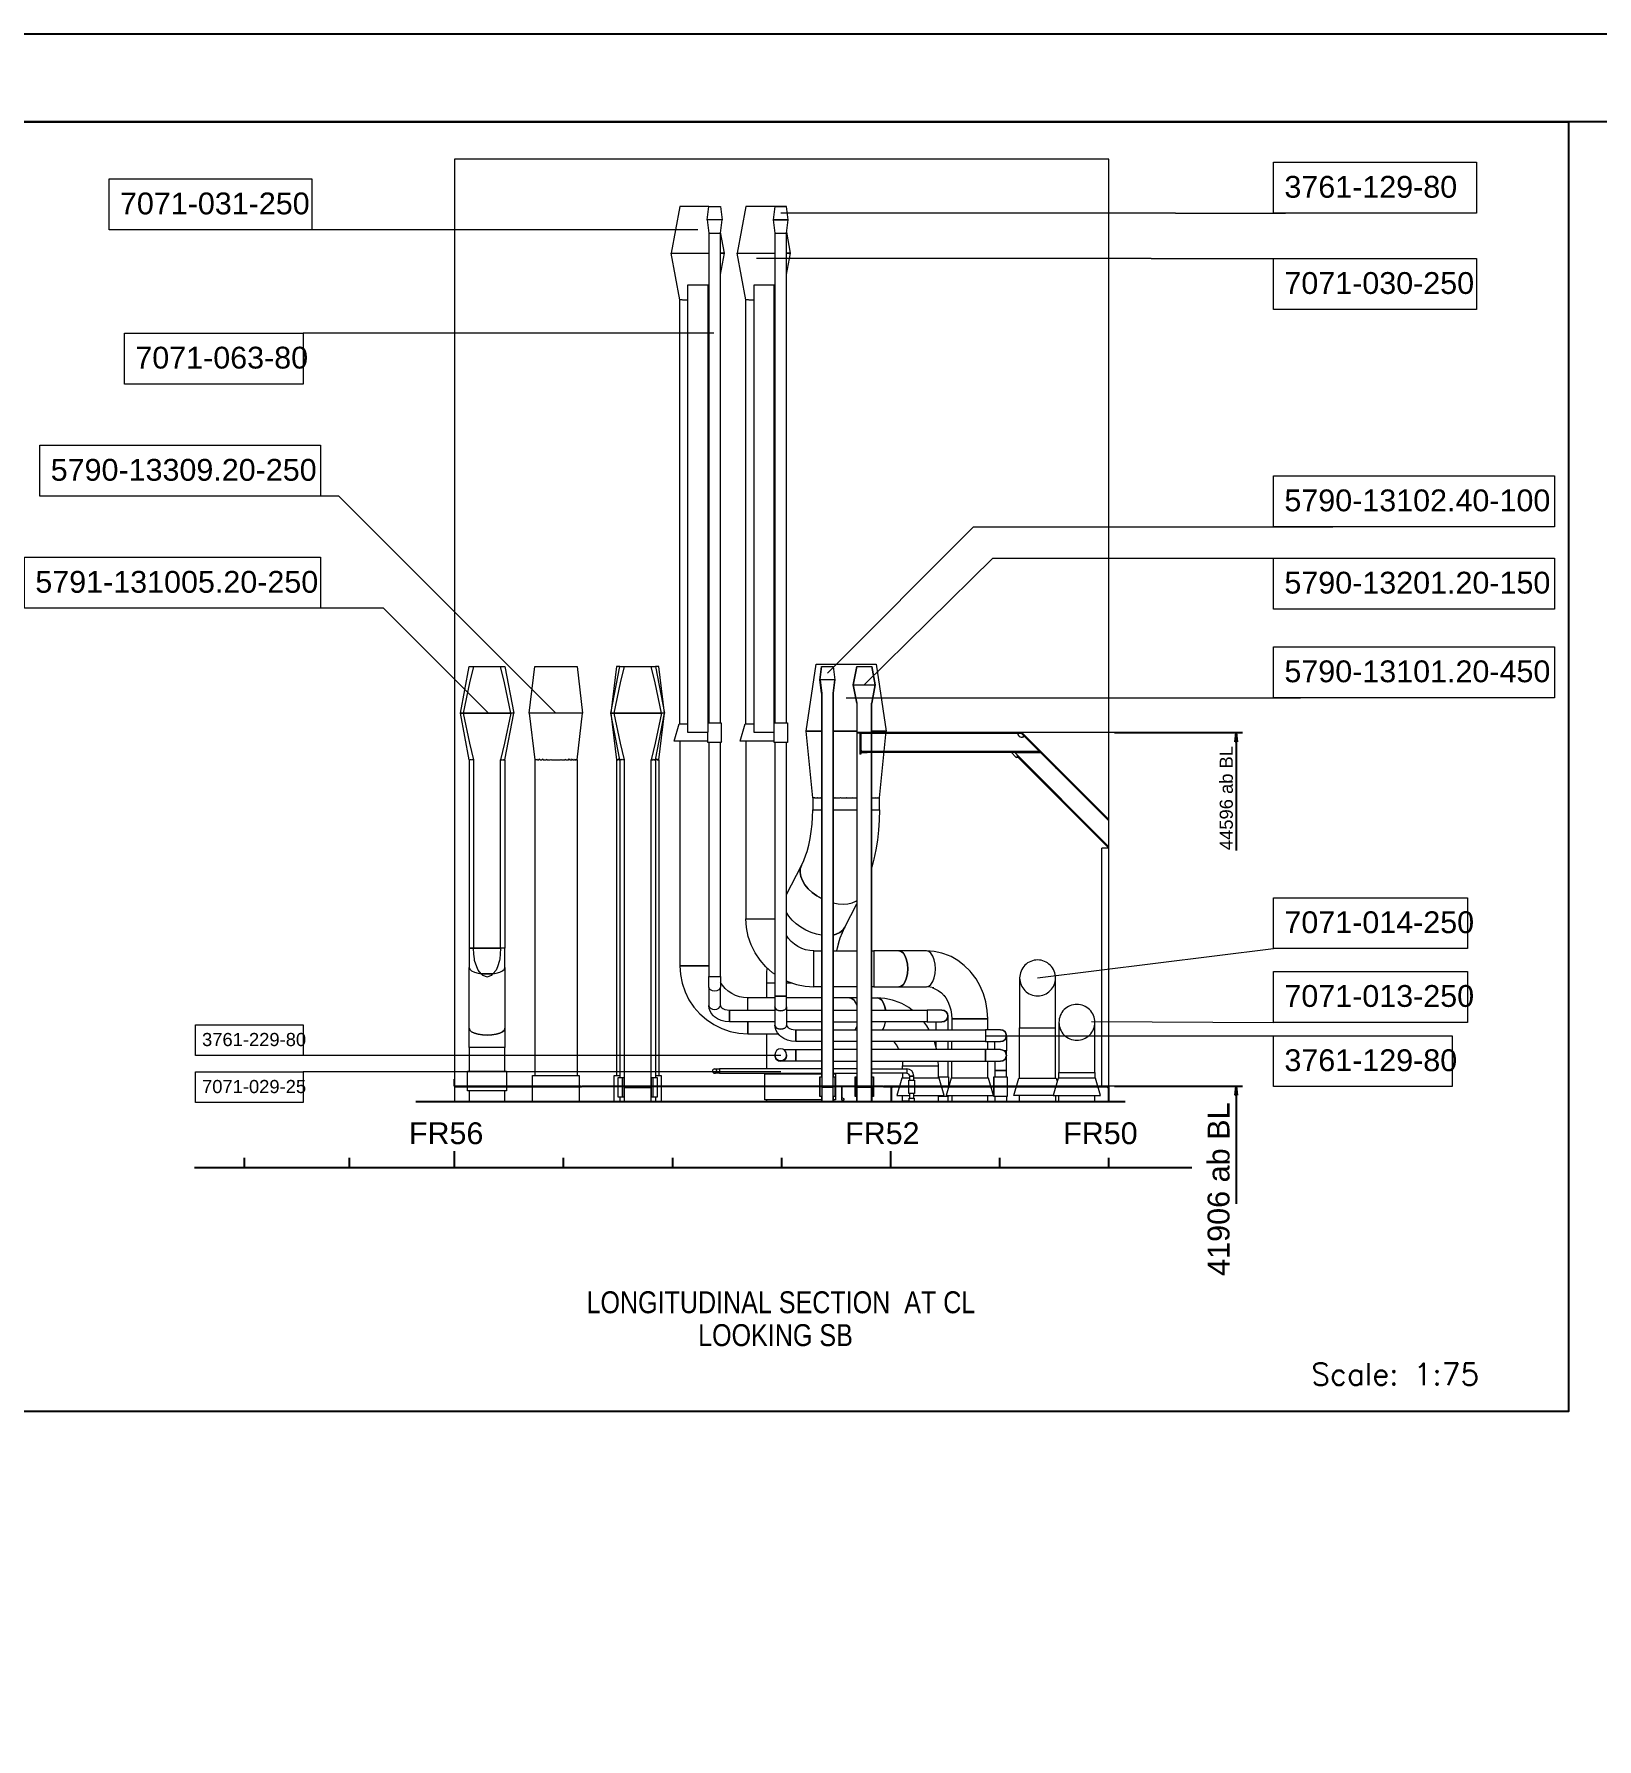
# Model space of a CAD drawing. Header units: millimetres. Extents: x 0 to 50500, y 0 to 29700.
# Drawn here: x 8632 to 17554, y 19970 to 29700 of the extents above; entities that cross this region are included whole.
import ezdxf

# ---------------------------------------------------------------- set-up
doc = ezdxf.new("R2010")
doc.units = ezdxf.units.MM
doc.header["$LTSCALE"] = 50
for name, pattern in [('AVEVADASHEDDOTTEDWIDE', [34, 24, -5, 0, -5]), ('AVEVASOLID', [7.5, 7.5]), ('AVEVASOLIDWIDE', [7.5, 7.5])]:
    doc.linetypes.add(name, pattern=pattern)
for name, color, linetype in [('000-BT5', 7, 'Continuous'), ('100-TX1', 1, 'Continuous'), ('FLANGE', 7, 'Continuous'), ('MEASURE', 7, 'Continuous'), ('NOTCH', 7, 'Continuous'), ('PIPE', 7, 'Continuous'), ('PLATE1', 7, 'Continuous'), ('STIFFNER', 7, 'Continuous'), ('TEXT1', 7, 'Continuous')]:
    doc.layers.add(name, color=color, linetype=linetype)
doc.styles.add('AvevaTextStyle2', font='Arial Narrow')
doc.styles.add('ROMANS', font='romans.shx')

# ---------------------------------------------------------------- blocks, each defined once
blk = doc.blocks.new('VARD A1L')
at = {"color": 1}
blk.add_lwpolyline([(0, 0), (841, 0), (841, 594), (0, 594)], close=True, dxfattribs=at)
blk.add_lwpolyline([(10, 584), (10, 10), (831, 10), (831, 584)], close=True)

msp = doc.modelspace()

# ---------------------------------------------------------------- linework, layer by layer
at = {"color": 12, "linetype": 'AVEVASOLID', "lineweight": 0}
for p, q in [((15147.49, 28677.91), (12894.57, 28677.91)), ((15147.49, 28677.91), (15776.87, 28677.91)), ((12421.04, 28583.03), (10168.11, 28583.03)), ((15009.5, 28419.32), (12756.58, 28419.32)), ((15009.5, 28419.32), (15855.94, 28419.32)), ((10320.03, 27993.44), (10168.11, 27993.44)), ((12512.56, 27993.44), (10259.63, 27993.44)), ((10371.32, 27062.66), (10168.11, 27062.66)), ((11611.32, 25824.91), (10371.32, 27062.66)), ((13161.08, 26052.91), (13995.08, 26888.35)), ((13995.08, 26888.35), (14715.43, 26888.35)), ((14715.43, 26888.35), (16046.85, 26888.35)), ((13371.34, 25986.16), (14105.17, 26709.2)), ((14105.17, 26709.2), (14475.56, 26709.2)), ((14475.56, 26709.2), (15843.83, 26709.2)), ((10627.22, 26423.38), (10168.11, 26423.38)), ((11225.96, 25824.91), (10627.22, 26423.38)), ((13267.7, 25912.66), (14475.56, 25912.66)), ((14475.56, 25912.66), (15861.2, 25912.66)), ((14800.11, 25713.83), (14200.59, 25713.83)), ((14767.74, 23696.33), (14767.74, 25217.35)), ((14360.97, 24313.28), (15707.65, 24480.59)), ((14669.09, 24064.58), (15707.65, 24059.78)), ((14064.19, 23983.58), (15707.65, 23983.58)), ((12894.57, 23871.09), (10168.11, 23871.09)), ((12894.57, 23777.8), (10168.11, 23777.8)), ((14800.11, 23696.33), (14200.59, 23696.33))]:
    msp.add_line(p, q, dxfattribs=at)
msp.add_lwpolyline([(14767.74, 23605.47), (14767.74, 28985.41), (11032.66, 28985.41), (11032.66, 23605.47)], dxfattribs=at)
at = {"layer": '100-TX1'}
msp.add_line((14860.34, 23605.47), (10810.53, 23605.47), dxfattribs=at)
msp.add_lwpolyline([(500, 29200), (17390.83, 29200), (17390.83, 21839.22), (500, 21839.22)], close=True, dxfattribs=at)
at = {"layer": 'FLANGE', "color": 2, "linetype": 'AVEVASOLID', "lineweight": 0}
for p, q in [((14767.74, 25053.83), (14727.95, 25053.83)), ((14727.95, 23696.33), (14727.95, 25053.83)), ((14767.74, 23696.33), (14727.95, 23696.33))]:
    msp.add_line(p, q, dxfattribs=at)
for points in [[(14352.2, 25605.08), (14352.2, 25599.08), (13388.44, 25599.08), (13388.44, 25605.08), (14352.2, 25605.08)], [(14767.74, 25053.18), (14241.99, 25578.93), (14246.23, 25583.17), (14767.74, 25061.67)]]:
    msp.add_lwpolyline(points, dxfattribs=at)
at = {"layer": 'MEASURE', "color": 12, "linetype": 'AVEVASOLID'}
for p, q in [((14800.11, 25713.83), (15531.62, 25713.83)), ((15488.24, 25660.99), (15494.12, 25713.83)), ((15494.12, 25713.83), (15494.12, 25377.62)), ((15494.12, 25713.83), (15499.99, 25660.99)), ((15499.99, 25660.99), (15488.24, 25660.99)), ((15490.08, 25677.51), (15498.15, 25677.51)), ((15494.12, 25377.62), (15494.12, 25041.42)), ((14800.11, 23696.33), (15531.62, 23696.33)), ((15488.24, 23643.49), (15494.12, 23696.33)), ((15490.08, 23660), (15498.15, 23660)), ((15494.12, 23696.33), (15494.12, 23360.12)), ((15494.12, 23696.33), (15499.99, 23643.49)), ((15499.99, 23643.49), (15488.24, 23643.49)), ((15494.12, 23360.12), (15494.12, 23023.92)), ((9832.7, 23231.13), (9832.7, 23287.38)), ((10432.7, 23231.13), (10432.7, 23287.38)), ((11032.7, 23231.13), (11032.7, 23324.88)), ((11655.18, 23231.13), (11655.18, 23287.38)), ((12277.69, 23231.13), (12277.69, 23287.38)), ((12900.19, 23231.13), (12900.19, 23287.38)), ((13522.69, 23231.13), (13522.69, 23324.88)), ((14145.2, 23231.13), (14145.2, 23287.38)), ((14767.68, 23231.13), (14767.68, 23287.38)), ((9547.66, 23231.13), (15242.38, 23231.13))]:
    msp.add_line(p, q, dxfattribs=at)
at = {"layer": 'NOTCH', "color": 92, "linetype": 'AVEVASOLID', "lineweight": 0}
for p, q in [((13350.94, 25702.58), (13358.45, 25710.08)), ((13358.45, 25605.08), (13350.94, 25612.58)), ((13358.45, 25605.08), (13350.94, 25612.58)), ((13350.94, 25612.45), (13358.45, 25605.08)), ((14466.9, 25512.88), (14464.7, 25507.58)), ((14464.7, 25507.58), (14466.93, 25512.85)), ((13526.45, 23684.33), (13533.95, 23691.83)), ((13526.45, 23684.33), (13533.95, 23691.83)), ((14756.44, 23691.83), (14763.95, 23684.33)), ((14756.44, 23691.83), (14763.95, 23684.33))]:
    msp.add_line(p, q, dxfattribs=at)
for points in [[(14247.22, 25710.08), (14247.22, 25710.05, 0.6680831), (14285.64, 25694.14, 0.6680831)], [(14211.22, 25599.08), (14236.69, 25573.62, 0.4141955), (14247.3, 25573.62, 0.4141955)]]:
    msp.add_lwpolyline(points, format="xyb", dxfattribs=at)
msp.add_arc((14269.8, 25710.48), 22.58, 181.007538, 314.091705, dxfattribs=at)
at = {"layer": 'PIPE', "color": 30, "linetype": 'AVEVASOLID', "lineweight": 0}
for p, q in [((12483.7, 28563.16), (12483.7, 25770.08)), ((12550.37, 25770.08), (12550.37, 28563.17)), ((12861.24, 28563.16), (12861.24, 25768.98)), ((12927.91, 25768.98), (12927.91, 28563.19)), ((12318.63, 25762.58), (12318.63, 28183.86)), ((12330.49, 28183.66), (12323.98, 28183.66)), ((12334.12, 28183.66), (12362.54, 28183.66)), ((12479.54, 28183.66), (12483.7, 28183.66)), ((12696.16, 25762.58), (12696.16, 28183.86)), ((12708.02, 28183.66), (12701.5, 28183.66)), ((12711.66, 28183.66), (12740.08, 28183.66)), ((12857.07, 28183.66), (12861.24, 28183.66)), ((13194.42, 24467.44), (13328.33, 24467.44)), ((12447.53, 24383.18), (12483.7, 24383.18)), ((13328.33, 24262.61), (13194.42, 24262.61)), ((12706.78, 24129.42), (12706.78, 24196.32)), ((13127.75, 24199.84), (12927.91, 24199.84)), ((12927.91, 24129.42), (13127.75, 24129.42)), ((13127.75, 24062.75), (12927.91, 24062.75)), ((13194.42, 24129.42), (13328.33, 24129.42)), ((13194.42, 24062.75), (13328.33, 24062.75)), ((13781.75, 24016.92), (13781.75, 24062.75)), ((13848.42, 24096.08), (13848.42, 24016.92)), ((13194.42, 24016.92), (13328.33, 24016.92)), ((13328.33, 23950.24), (13194.42, 23950.24)), ((13546.48, 23943.81), (13540.13, 23950.24)), ((13781.75, 23916.54), (13781.75, 23950.24)), ((13848.42, 23950.24), (13848.42, 23904.42)), ((13871.6, 23904.42), (13871.6, 23950.24)), ((14076.42, 23904.42), (14076.42, 23950.24)), ((14116.36, 23904.42), (14116.36, 23950.24)), ((13328.33, 23904.42), (13194.42, 23904.42)), ((13194.42, 23837.75), (13328.33, 23837.75)), ((13328.33, 23794.25), (13194.42, 23794.25)), ((13194.42, 23768.98), (13328.33, 23768.98)), ((13590.35, 23768.98), (13590.35, 23740.58)), ((13848.42, 23837.75), (13848.42, 23748.08)), ((13871.6, 23740.58), (13871.6, 23837.75)), ((14076.42, 23740.58), (14076.42, 23837.75)), ((14111.6, 23748.08), (14111.6, 23635.58)), ((13629.41, 23654.33), (13629.41, 23626.36)), ((13654.68, 23626.36), (13654.68, 23654.33)), ((13871.6, 23643.08), (13871.6, 23605.47)), ((14076.42, 23605.47), (14076.42, 23643.08)), ((14116.36, 23635.58), (14116.36, 23605.47)), ((14183.03, 23635.58), (14183.03, 23605.47)), ((14183.03, 23635.58), (14183.03, 23605.47)), ((14258.56, 23605.47), (14258.56, 23643.08)), ((14463.38, 23643.08), (14463.38, 23605.47)), ((14482.66, 23605.47), (14482.66, 23643.08)), ((14687.48, 23605.47), (14687.48, 23643.08))]:
    msp.add_line(p, q, dxfattribs=at)
at = {"layer": 'PIPE', "color": 110, "linetype": 'AVEVASOLID', "lineweight": 0}
for p, q in [((13127.75, 25938.16), (13127.75, 23748.08)), ((13194.42, 25938.19), (13194.42, 23748.08)), ((13328.69, 25881.16), (13328.69, 23695.58)), ((13413.6, 23695.58), (13413.58, 25881.16)), ((13328.33, 25722.16), (13194.42, 25722.16)), ((13194.42, 25722.16), (13328.33, 25722.16)), ((11127.55, 25558.66), (11120.73, 25558.66)), ((11141.19, 25558.66), (11141.19, 24482.98)), ((11308.27, 25558.66), (11315.08, 25558.66)), ((11489.86, 25558.66), (11489.86, 23757.08)), ((11500.9, 25558.66), (11495.08, 25558.66)), ((11505.38, 25558.66), (11514.03, 25558.66)), ((11520.33, 25558.66), (11531.66, 25558.66)), ((11539.26, 25558.66), (11553.25, 25558.66)), ((11561.36, 25558.66), (11578.66, 25558.66)), ((11585.66, 25558.66), (11636.98, 25558.66)), ((11643.96, 25558.66), (11661.3, 25558.66)), ((11669.39, 25558.66), (11683.4, 25558.66)), ((11690.98, 25558.66), (11702.33, 25558.66)), ((11708.59, 25558.66), (11717.27, 25558.66)), ((11721.74, 25558.66), (11727.58, 25558.66)), ((11732.78, 25558.66), (11732.78, 23757.08)), ((11956.35, 25558.67), (11956.35, 23757.08)), ((11959.41, 25561.14), (11959.23, 25558.66)), ((11961.66, 25558.66), (11959.41, 25561.14)), ((11961.66, 25558.66), (11967.36, 25558.66)), ((11968.38, 25562.79), (11967.36, 25558.66)), ((11972.01, 25558.66), (11968.38, 25562.79)), ((11972.01, 25558.66), (11975.45, 25558.66)), ((11975.45, 25558.66), (11975.45, 23745.83)), ((11978.93, 25561), (11978.58, 25558.66)), ((11980.65, 25558.66), (11978.93, 25561)), ((11987.45, 25558.66), (11980.65, 25558.66)), ((11989.17, 25561), (11987.45, 25558.66)), ((11990.8, 25558.66), (11989.17, 25561)), ((12001.11, 25558.66), (12001.11, 23693.33)), ((12154.55, 23693.33), (12154.55, 25558.66)), ((12166.49, 25561), (12164.84, 25558.66)), ((12168.19, 25558.66), (12166.49, 25561)), ((12168.19, 25558.66), (12175, 25558.66)), ((12176.7, 25561), (12175, 25558.66)), ((12177.05, 25558.66), (12176.7, 25561)), ((12180.2, 25558.66), (12180.2, 23745.83)), ((12180.2, 25558.66), (12183.64, 25558.66)), ((12187.25, 25562.78), (12183.64, 25558.66)), ((12188.28, 25558.66), (12187.25, 25562.78)), ((12188.28, 25558.66), (12193.99, 25558.66)), ((12196.24, 25561.13), (12193.99, 25558.66)), ((12196.41, 25558.66), (12196.24, 25561.13)), ((12199.28, 25558.66), (12199.28, 23757.08)), ((13077.22, 25342.97), (13078.74, 25341.16)), ((13088.68, 25341.16), (13080.49, 25341.16)), ((13089.47, 25341.16), (13102.72, 25341.16)), ((13103.84, 25341.16), (13121.77, 25341.16)), ((13123.21, 25341.16), (13127.75, 25341.16)), ((13194.42, 25341.16), (13202.53, 25341.16)), ((13204.64, 25341.16), (13234.61, 25341.16)), ((13236.81, 25341.16), (13267.7, 25341.16)), ((13269.92, 25341.16), (13300.77, 25341.16)), ((13302.97, 25341.16), (13328.33, 25341.16)), ((13415.05, 25341.16), (13432.68, 25341.16)), ((13433.78, 25341.16), (13446.7, 25341.16)), ((13447.46, 25341.16), (13455.31, 25341.16)), ((13194.42, 25272.69), (13328.33, 25272.69)), ((11294.63, 24482.98), (11141.19, 24482.98)), ((12817.99, 24284.61), (12826.18, 24284.61)), ((12817.99, 24284.61), (12826.18, 24284.61)), ((12826.97, 24284.61), (12840.22, 24284.61)), ((12826.97, 24284.61), (12840.22, 24284.61)), ((12841.34, 24284.61), (12859.27, 24284.61)), ((12841.34, 24284.61), (12859.27, 24284.61)), ((12860.71, 24284.61), (12861.24, 24284.61)), ((12860.71, 24284.61), (12861.24, 24284.61)), ((12927.91, 24284.61), (12940.03, 24284.61)), ((12927.91, 24284.61), (12940.03, 24284.61)), ((12942.14, 24284.61), (12958.14, 24284.61)), ((12942.14, 24284.61), (12958.14, 24284.61)), ((13195.7, 24199.81), (13195.7, 24262.61)), ((12814.7, 23794.25), (12814.7, 23995.02)), ((13195.7, 23904.42), (13195.7, 23950.24)), ((12814.7, 23766.83), (12814.7, 23768.98)), ((13195.7, 23794.25), (13195.7, 23837.75)), ((13195.7, 23766.83), (13195.7, 23768.98)), ((13328.33, 23748.08), (13327.47, 23748.08)), ((13414.92, 23748.08), (13414.06, 23748.08)), ((12157.11, 23693.33), (11998.52, 23693.33)), ((12001.11, 23685.83), (11998.52, 23685.83)), ((12154.55, 23603.33), (12154.55, 23685.83)), ((11975.45, 23633.33), (11975.45, 23603.33)), ((12180.2, 23633.33), (12180.2, 23603.33)), ((12199.24, 23607.08), (12199.24, 23605.47)), ((12814.7, 23605.47), (12814.7, 23616.83)), ((13127.83, 23635.58), (13127.83, 23605.47)), ((13195.7, 23616.83), (13195.7, 23605.47)), ((13327.47, 23635.58), (13328.33, 23635.58)), ((13414.06, 23635.58), (13414.92, 23635.58))]:
    msp.add_line(p, q, dxfattribs=at)
at = {"layer": 'PIPE', "color": 12, "linetype": 'AVEVASOLID', "lineweight": 0}
for points in [[(15707.65, 28968.41), (16865.69, 28968.41), (16865.69, 28677.91), (15707.65, 28677.91), (15707.65, 28968.41)], [(9060.08, 28873.53), (10218.11, 28873.53), (10218.11, 28583.03), (9060.08, 28583.03), (9060.08, 28873.53)], [(15707.65, 28419.32), (16865.69, 28419.32), (16865.69, 28128.82), (15707.65, 28128.82), (15707.65, 28419.32)], [(9147.92, 27993.44), (10168.11, 27993.44), (10168.11, 27702.94), (9147.92, 27702.94), (9147.92, 27993.44)], [(8664.81, 27353.16), (10268.11, 27353.16), (10268.11, 27062.66), (8664.81, 27062.66), (8664.81, 27353.16)], [(15707.65, 27178.85), (17310.96, 27178.85), (17310.96, 26888.35), (15707.65, 26888.35), (15707.65, 27178.85)], [(8576.97, 26713.88), (10268.11, 26713.88), (10268.11, 26423.38), (8576.97, 26423.38), (8576.97, 26713.88)], [(15707.65, 26709.2), (17310.96, 26709.2), (17310.96, 26418.7), (15707.65, 26418.7), (15707.65, 26709.2)], [(15707.65, 26203.16), (17310.96, 26203.16), (17310.96, 25912.66), (15707.65, 25912.66), (15707.65, 26203.16)], [(15707.65, 24771.09), (16815.69, 24771.09), (16815.69, 24480.59), (15707.65, 24480.59), (15707.65, 24771.09)], [(15707.65, 24350.28), (16815.69, 24350.28), (16815.69, 24059.78), (15707.65, 24059.78), (15707.65, 24350.28)], [(9553.54, 24046.09), (10168.11, 24046.09), (10168.11, 23871.09), (9553.54, 23871.09), (9553.54, 24046.09)], [(15707.65, 23983.58), (16727.85, 23983.58), (16727.85, 23693.08), (15707.65, 23693.08), (15707.65, 23983.58)], [(9553.54, 23777.8), (10168.11, 23777.8), (10168.11, 23602.8), (9553.54, 23602.8), (9553.54, 23777.8)]]:
    msp.add_lwpolyline(points, dxfattribs=at)
at = {"layer": 'PIPE', "color": 30, "linetype": 'AVEVASOLID', "lineweight": 0}
for points in [[(12483.7, 28716.16), (12318.67, 28716.16), (12268.64, 28449.91), (12483.7, 28449.91)], [(12474.18, 28639.66), (12483.7, 28716.16), (12550.37, 28716.16), (12559.89, 28639.66), (12474.18, 28639.66)], [(12861.24, 28716.16), (12696.21, 28716.16), (12646.17, 28449.91), (12861.24, 28449.91)], [(12925.37, 28716.16), (12861.24, 28716.16), (12851.7, 28639.66), (12937.43, 28639.66), (12927.91, 28716.16), (12925.39, 28716.16)], [(12861.24, 28716.16), (12861.24, 28716.83), (12927.91, 28716.83), (12927.91, 28716.13)], [(12486.24, 28563.16), (12550.37, 28563.16), (12559.89, 28639.66), (12474.18, 28639.66), (12483.7, 28563.16), (12486.22, 28563.16)], [(12863.77, 28563.16), (12927.91, 28563.16), (12937.43, 28639.66), (12851.7, 28639.66), (12861.24, 28563.16), (12863.77, 28563.16)], [(12550.37, 28449.91), (12573.44, 28449.91), (12551.08, 28568.87)], [(12927.91, 28449.91), (12950.98, 28449.91), (12928.63, 28568.88)], [(12321.72, 28183.66), (12318.67, 28183.66), (12268.64, 28449.91), (12483.7, 28449.91)], [(12550.37, 28327.17), (12573.44, 28449.91), (12550.37, 28449.91)], [(12699.27, 28183.66), (12696.21, 28183.66), (12646.17, 28449.91), (12861.24, 28449.91)], [(12927.91, 28327.16), (12950.98, 28449.91), (12927.91, 28449.91)], [(12321.72, 28183.66), (12322.11, 28186.2), (12323.98, 28183.66)], [(12330.49, 28183.66), (12332.34, 28186.2), (12334.12, 28183.66)], [(12699.27, 28183.66), (12699.65, 28186.2), (12701.5, 28183.66)], [(12708.02, 28183.66), (12709.89, 28186.2), (12711.66, 28183.66)], [(12478.94, 25665.08), (12286.04, 25665.08), (12314.16, 25762.58), (12362.54, 25762.58)], [(12479.54, 25770.08), (12555.13, 25770.08), (12555.13, 25657.58), (12478.94, 25657.58), (12478.94, 25716.83)], [(12856.48, 25665.08), (12663.58, 25665.08), (12691.71, 25762.58), (12740.08, 25762.58)], [(12857.07, 25768.98), (12932.67, 25768.98), (12932.67, 25656.48), (12856.48, 25656.48), (12856.48, 25716.83)], [(12318.63, 25665.08), (12318.63, 24383.18), (12447.53, 24383.18)], [(12483.7, 25657.58), (12483.7, 24321.62), (12486.24, 24321.62), (12550.37, 24321.62), (12550.37, 25657.58)], [(12555.13, 25668.2), (12556.02, 25665.08), (12555.13, 25665.08)], [(12696.16, 25665.08), (12696.16, 24650.78), (12861.24, 24650.78)], [(12861.24, 25656.48), (12861.24, 24209.12), (12927.91, 24209.12), (12927.91, 25656.48)], [(12932.67, 25668.2), (12933.57, 25665.08), (12932.67, 25665.08)], [(12861.24, 24334.04), (12848.06, 24342.86), (12809.88, 24376.33), (12776.41, 24414.5), (12748.19, 24456.71), (12725.75, 24502.25), (12709.43, 24550.32), (12699.52, 24600.12), (12696.21, 24650.78), (12861.24, 24650.78)], [(12927.91, 24296.08), (12935.8, 24292.2), (12983.87, 24275.88), (13033.67, 24265.97), (13084.32, 24262.65), (13084.32, 24467.4), (13060.39, 24468.97), (13036.86, 24473.65), (13014.15, 24481.36), (12992.64, 24491.97), (12972.7, 24505.29), (12954.66, 24521.11), (12938.84, 24539.14), (12927.91, 24555.5)], [(13127.75, 24262.61), (13084.32, 24262.61), (13084.32, 24467.44), (13127.75, 24467.44)], [(13414.06, 24467.44), (13426.14, 24467.44), (13426.14, 24262.61), (13414.06, 24262.61)], [(13426.14, 24463.91), (13426.14, 24262.65), (13569.02, 24262.65), (13582.26, 24266.14), (13594.6, 24276.37), (13605.2, 24292.64), (13613.35, 24313.84), (13618.46, 24338.53), (13620.2, 24365.03), (13618.46, 24391.52), (13613.35, 24416.21), (13605.2, 24437.42), (13594.6, 24453.69), (13582.26, 24463.91), (13569.02, 24467.4), (13426.14, 24467.4), (13426.14, 24463.95)], [(13777.74, 24365.03), (13776, 24391.53), (13770.89, 24416.23), (13762.76, 24437.41), (13752.16, 24453.68), (13739.84, 24463.91), (13726.54, 24467.44), (13569.02, 24467.44), (13582.26, 24463.95), (13594.62, 24453.72), (13605.22, 24437.44), (13613.37, 24416.23), (13618.48, 24391.53), (13620.22, 24365.03), (13618.48, 24338.52), (13613.37, 24313.82), (13605.22, 24292.61), (13594.62, 24276.33), (13582.26, 24266.1), (13569.02, 24262.61), (13726.54, 24262.61), (13739.8, 24266.1), (13752.14, 24276.33), (13762.74, 24292.61), (13770.89, 24313.82), (13776, 24338.52), (13777.74, 24365.02)], [(13767.65, 24256.4), (13747.27, 24261.08), (13726.54, 24262.65), (13739.66, 24266.1), (13752.09, 24276.33), (13762.73, 24292.61), (13770.86, 24313.82), (13775.98, 24338.52), (13777.72, 24365.03), (13775.98, 24391.52), (13770.87, 24416.21), (13762.74, 24437.42), (13752.14, 24453.69), (13739.78, 24463.91), (13726.54, 24467.4)], [(13875.12, 24079.28), (13885.32, 24079.28), (13901.59, 24079.28), (14076.39, 24079.28), (14073.6, 24128.15), (14065.33, 24176.18), (14051.7, 24222.56), (14032.94, 24266.48), (14009.37, 24307.2), (13981.41, 24344.02), (13975.33, 24351.26), (13942.57, 24384.43), (13906.34, 24412.38), (13867.26, 24434.63), (13826.01, 24450.81), (13813.54, 24454.18), (13770.42, 24464.08), (13726.75, 24467.39)], [(12483.7, 24383.18), (12318.67, 24383.18), (12321.98, 24332.52), (12331.89, 24282.73), (12348.2, 24234.65), (12370.65, 24189.12), (12398.87, 24146.9), (12432.34, 24108.73), (12470.51, 24075.26), (12512.72, 24047.05), (12558.26, 24024.6), (12606.32, 24008.28), (12656.13, 23998.38), (12706.78, 23995.06), (12706.78, 24062.75)], [(12547.84, 24252.14), (12540.61, 24244.49), (12529.79, 24239.38), (12517.04, 24237.59), (12504.28, 24239.38), (12493.46, 24244.49), (12486.24, 24252.14), (12483.7, 24261.16), (12483.7, 24321.62), (12550.37, 24321.62), (12550.37, 24261.16), (12547.84, 24252.14)], [(12486.24, 24147.52), (12493.46, 24139.87), (12504.28, 24134.76), (12517.04, 24132.97), (12529.79, 24134.76), (12540.61, 24139.87), (12547.84, 24147.52), (12550.37, 24156.54), (12550.37, 24261.16), (12547.84, 24252.14), (12540.61, 24244.49), (12529.79, 24239.38), (12517.04, 24237.59), (12504.28, 24239.38), (12493.46, 24244.49), (12486.24, 24252.14), (12483.7, 24261.16), (12483.7, 24156.54), (12486.24, 24147.52)], [(12706.78, 24129.42), (12706.78, 24199.81), (12682.84, 24201.37), (12659.31, 24206.05), (12636.61, 24213.76), (12615.09, 24224.37), (12595.15, 24237.7), (12577.12, 24253.51), (12561.3, 24271.55), (12550.37, 24287.91)], [(13758.3, 24258.55), (13775.21, 24251.91), (13794.2, 24241.1), (13811.82, 24227.53), (13827.73, 24211.41)], [(14258.59, 24313), (14258.59, 24027.53), (14463.34, 24027.53), (14463.34, 24313)], [(12558.66, 24142.7), (12563.93, 24138.98), (12575.67, 24133.76), (12588.76, 24130.52), (12602.53, 24129.42), (12602.53, 24062.75), (12578.27, 24064.68), (12555.22, 24070.38), (12534.53, 24079.57), (12517.26, 24091.79), (12511.6, 24096.25), (12497.76, 24111.84), (12489.15, 24129.22), (12486.68, 24137.84), (12483.7, 24156.54), (12486.24, 24147.52)], [(12486.24, 24147.52), (12493.46, 24139.87), (12504.28, 24134.76), (12517.04, 24132.97), (12529.79, 24134.76), (12540.61, 24139.87), (12547.84, 24147.52), (12550.37, 24156.54), (12551.69, 24148.33)], [(12550.82, 24153.68), (12553.26, 24148.78), (12559.78, 24141.45)], [(12861.24, 24199.84), (12706.78, 24199.84), (12706.78, 24196.35)], [(12863.77, 24139.64), (12871, 24131.99), (12881.82, 24126.88), (12894.57, 24125.09), (12907.33, 24126.88), (12918.15, 24131.99), (12925.39, 24139.64), (12927.91, 24148.66), (12927.91, 24209.12), (12861.24, 24209.12), (12861.24, 24148.66), (12863.77, 24139.64)], [(12894.57, 24125.09), (12881.82, 24126.88), (12871, 24131.99), (12863.77, 24139.63), (12861.24, 24148.66), (12861.24, 24044.04), (12863.77, 24035.02)], [(12927.91, 24148.66), (12925.39, 24139.64), (12918.15, 24131.99), (12907.33, 24126.88), (12894.59, 24125.09)], [(12927.91, 24148.66), (12927.91, 24044.04), (12925.37, 24035.02), (12918.15, 24027.37), (12907.33, 24022.26), (12894.59, 24020.47)], [(13328.33, 24158.41), (13323.95, 24169.82), (13313.35, 24186.09), (13301.01, 24196.32), (13287.77, 24199.81), (13194.42, 24199.81)], [(13328.33, 24199.84), (13287.77, 24199.84), (13301.01, 24196.35), (13313.37, 24186.12), (13323.97, 24169.85), (13328.33, 24158.47)], [(13414.06, 24199.84), (13445.29, 24199.84), (13458.59, 24196.31), (13470.91, 24186.09), (13481.51, 24169.82), (13489.64, 24148.62), (13493.62, 24129.42)], [(13493.6, 24129.42), (13489.62, 24148.62), (13481.49, 24169.82), (13470.89, 24186.09), (13458.53, 24196.32), (13445.29, 24199.81)], [(13645.01, 24129.42), (13625.09, 24144.79), (13586.01, 24167.04), (13544.76, 24183.21), (13532.29, 24186.58), (13489.17, 24196.49), (13445.5, 24199.79)], [(13825.17, 24214), (13836.35, 24199.26), (13848.77, 24177.82), (13858.64, 24154.7), (13865.81, 24130.29), (13870.17, 24105), (13871.64, 24079.28), (13875.08, 24079.28)], [(12861.24, 24062.75), (12602.53, 24062.75), (12602.53, 24129.42), (12861.24, 24129.42)], [(12706.78, 24062.75), (12706.78, 23995.02), (12879.13, 23995.02)], [(12861.24, 24044.04), (12863.77, 24035.02), (12871, 24027.37), (12881.82, 24022.26), (12894.57, 24020.47)], [(12936.19, 24030.2), (12941.46, 24026.47), (12953.2, 24021.26), (12966.29, 24018.02), (12980.08, 24016.92), (12980.08, 23950.24), (12955.8, 23952.18), (12932.75, 23957.88), (12912.07, 23967.07), (12894.79, 23979.28), (12889.15, 23983.75), (12875.29, 23999.34), (12866.68, 24016.72), (12864.21, 24025.34), (12861.24, 24044.03)], [(12894.57, 24020.47), (12881.82, 24022.26), (12871, 24027.37), (12863.77, 24035.02)], [(12894.59, 24020.47), (12907.33, 24022.26), (12918.15, 24027.37), (12925.37, 24035.02)], [(12929.21, 24035.83), (12927.91, 24044.04), (12925.37, 24035.03)], [(12928.37, 24041.18), (12930.79, 24036.28), (12937.31, 24028.94)], [(13318.66, 24016.92), (13323.95, 24025.04), (13328.33, 24036.45)], [(13318.7, 24016.92), (13323.97, 24025.01), (13328.33, 24036.39)], [(13414.06, 24129.42), (13729.58, 24129.42), (13729.58, 24062.75), (13414.06, 24062.75)], [(13476.2, 24016.92), (13481.48, 24025.01), (13489.61, 24046.23), (13493.03, 24062.75)], [(13476.22, 24016.92), (13481.49, 24025.01), (13489.64, 24046.23), (13493.07, 24062.75)], [(13741.25, 24016.92), (13728.12, 24039.61), (13710.56, 24062.75)], [(13748.61, 24129.42), (13729.58, 24129.42), (13729.58, 24062.75), (13815.08, 24062.75), (13827.84, 24065.28), (13838.66, 24072.51), (13845.89, 24083.33), (13848.42, 24096.08), (13845.89, 24108.84), (13838.66, 24119.66), (13827.84, 24126.88), (13815.08, 24129.42), (13748.61, 24129.42)], [(14076.42, 24016.92), (14076.42, 24079.28), (13871.6, 24079.28), (13871.6, 24016.92)], [(14482.7, 24059.5), (14482.7, 23774.03), (14687.45, 23774.03), (14687.45, 24059.5)], [(13127.75, 23950.24), (12980.08, 23950.24), (12980.08, 24016.92), (13127.75, 24016.92)], [(13414.06, 24016.92), (14064.19, 24016.92), (14064.19, 23950.24), (13414.06, 23950.24)], [(13569.99, 23904.42), (13567.52, 23910.23), (13555.1, 23931.66), (13543.92, 23946.4)], [(13784.81, 23904.42), (13784.08, 23908.59), (13771.85, 23950.24)], [(14147.56, 23950.24), (14149.7, 23950.24), (14162.45, 23952.78), (14173.27, 23960.01), (14180.5, 23970.82), (14183.03, 23983.58), (14180.5, 23996.34), (14173.27, 24007.16), (14162.45, 24014.38), (14149.7, 24016.92), (14064.19, 24016.92), (14064.19, 23950.24), (14147.56, 23950.24)], [(14183.03, 23983.58), (14183.03, 23898.08), (14168.14, 23898.08)], [(14258.56, 23740.58), (14258.56, 24027.53), (14262.06, 24027.53)], [(14262.09, 24027.53), (14360.97, 24027.53), (14459.86, 24027.53)], [(14463.38, 23740.58), (14463.38, 24027.53), (14459.9, 24027.53)], [(12927.91, 23874.27), (12925.37, 23860.79), (12924.93, 23860.14), (12918.15, 23849.99), (12907.33, 23842.77), (12894.57, 23840.23), (12881.82, 23842.77), (12871, 23849.99), (12864.21, 23860.14), (12863.77, 23860.79), (12861.24, 23874.27), (12861.24, 23871.09), (12863.77, 23858.33), (12871, 23847.51), (12881.82, 23840.28), (12894.57, 23837.75), (12907.33, 23840.28), (12918.15, 23847.51), (12925.37, 23858.33), (12927.91, 23871.09), (12927.91, 23874.27), (12925.37, 23887.71), (12918.15, 23899.09), (12907.33, 23906.7), (12894.57, 23909.37), (12881.82, 23906.7), (12871, 23899.09), (12863.77, 23887.71), (12861.24, 23874.27)], [(12910.57, 23904.42), (12980.08, 23904.42), (12980.08, 23837.75), (12894.57, 23837.75)], [(13127.75, 23837.75), (12980.08, 23837.75), (12980.08, 23904.42), (13127.75, 23904.42)], [(13414.06, 23837.75), (14064.19, 23837.75), (14064.19, 23904.42), (13414.06, 23904.42)], [(14147.56, 23837.75), (14149.7, 23837.75), (14162.45, 23840.28), (14173.27, 23847.51), (14180.5, 23858.33), (14183.03, 23871.09), (14180.5, 23883.84), (14173.27, 23894.66), (14162.45, 23901.88), (14149.7, 23904.42), (14064.19, 23904.42), (14064.19, 23837.75), (14147.56, 23837.75)], [(14116.36, 23837.75), (14116.36, 23785.59), (14183.03, 23785.59), (14183.03, 23871.09)], [(14183.03, 23748.08), (14183.03, 23898.08), (14168.14, 23898.08)], [(12517.04, 23794.25), (12545.53, 23794.25), (12545.53, 23768.98), (12517.04, 23768.98)], [(13127.75, 23794.25), (12545.53, 23794.25), (12545.53, 23768.98), (13127.75, 23768.98)], [(13414.06, 23794.25), (13613.53, 23794.25), (13613.53, 23768.98), (13414.06, 23768.98)], [(13588.87, 23837.75), (13588.92, 23837.41), (13590.39, 23811.68), (13795.14, 23811.68), (13793.65, 23837.75)], [(13590.35, 23794.25), (13590.35, 23811.68), (13593.83, 23811.68)], [(13593.87, 23811.68), (13692.76, 23811.68), (13791.64, 23811.68)], [(13628.2, 23759.18), (13629.41, 23753.11), (13654.68, 23753.11), (13651.54, 23768.86), (13642.63, 23782.2), (13629.28, 23791.12), (13613.53, 23794.25), (13613.53, 23768.98), (13619.61, 23767.77), (13624.76, 23764.33), (13628.2, 23759.18)], [(13654.68, 23729.33), (13654.68, 23753.11), (13629.41, 23753.11), (13629.41, 23729.33)], [(13795.17, 23740.58), (13795.17, 23811.68), (13791.68, 23811.68)], [(13795.17, 23748.08), (13853.18, 23748.08), (13853.18, 23692.23)], [(14111.6, 23635.58), (14111.6, 23748.08), (14187.79, 23748.08), (14187.79, 23635.58), (14111.6, 23635.58)], [(14183.03, 23748.08), (14183.03, 23785.59), (14116.36, 23785.59), (14116.36, 23748.08)], [(14482.66, 23740.58), (14482.66, 23774.03), (14687.48, 23774.03), (14687.48, 23740.58)], [(13629.41, 23740.58), (13585.88, 23740.58), (13557.76, 23643.08), (13629.41, 23643.08)], [(13626.13, 23654.33), (13626.13, 23729.33), (13657.94, 23729.33), (13657.94, 23654.33), (13626.13, 23654.33)], [(13654.68, 23643.08), (13827.77, 23643.08), (13799.64, 23740.58), (13654.68, 23740.58)], [(14109.02, 23643.08), (14080.89, 23740.58), (13867.13, 23740.58), (13839.01, 23643.08), (14109.02, 23643.08)], [(14450.07, 23643.08), (14225.96, 23643.08), (14254.09, 23740.58), (14467.85, 23740.58), (14473.03, 23722.63)], [(14720.08, 23643.08), (14691.95, 23740.58), (14478.19, 23740.58), (14450.07, 23643.08), (14720.08, 23643.08)], [(13627.23, 23610.83), (13590.35, 23610.83), (13590.35, 23643.08)], [(13590.39, 23605.47), (13590.39, 23610.83), (13627.23, 23610.83)], [(13627.23, 23605.47), (13627.23, 23626.36), (13656.85, 23626.36)], [(13656.85, 23610.83), (13692.76, 23610.83), (13795.17, 23610.83), (13795.17, 23643.08)], [(13656.85, 23626.36), (13656.85, 23605.47)], [(13656.85, 23610.83), (13795.14, 23610.83), (13795.14, 23605.47)], [(13853.18, 23643.08), (13853.18, 23635.58), (13795.17, 23635.58)], [(13848.42, 23635.58), (13848.42, 23605.47)]]:
    msp.add_lwpolyline(points, dxfattribs=at)
at = {"layer": 'PIPE', "color": 32, "linetype": 'AVEVASOLID', "lineweight": 0}
for points in [[(12362.54, 28266.83), (12362.54, 25716.83), (12479.54, 25716.83), (12479.54, 28266.83), (12362.54, 28266.83)], [(12740.08, 28266.83), (12740.08, 25716.83), (12857.07, 25716.83), (12857.07, 28266.83), (12740.08, 28266.83)]]:
    msp.add_lwpolyline(points, dxfattribs=at)
at = {"layer": 'PIPE', "color": 110, "linetype": 'AVEVASOLID', "lineweight": 0}
for points in [[(11081.62, 25824.91), (11065.51, 25824.91), (11115.53, 26091.16), (11320.28, 26091.16), (11370.31, 25824.91), (11354.19, 25824.91), (11317.81, 25996.57), (11294.92, 26091.16)], [(11140.89, 26091.16), (11118.01, 25996.57), (11081.62, 25824.91), (11354.19, 25824.91)], [(11458.91, 25824.91), (11489.86, 26091.16), (11732.78, 26091.16), (11763.73, 25824.91), (11458.91, 25824.91)], [(11941.52, 25824.91), (11925.43, 25824.91), (11975.45, 26091.16), (12180.2, 26091.16), (12230.23, 25824.91), (12214.11, 25824.91), (12177.71, 25996.57), (12154.84, 26091.16)], [(11975.45, 26091.16), (11956.35, 26091.16), (11925.43, 25824.92)], [(12000.79, 26091.16), (11977.92, 25996.57), (11941.52, 25824.91), (12214.11, 25824.91)], [(12230.23, 25824.91), (12199.28, 26091.16), (12180.2, 26091.16)], [(13127.75, 25722.16), (13038.95, 25722.16), (13096.31, 26103.16), (13439.07, 26103.16), (13496.45, 25722.16), (13414.06, 25722.16)], [(13119.15, 26014.66), (13118.21, 26014.66), (13127.73, 26091.16), (13128.67, 26091.16)], [(13128.67, 26091.16), (13193.49, 26091.16), (13203.01, 26014.66), (13119.15, 26014.66), (13128.67, 26091.16)], [(13193.49, 26091.16), (13194.42, 26091.16), (13203.94, 26014.66), (13203.01, 26014.66)], [(13308.39, 25986.16), (13308.06, 25986.16), (13328.31, 26091.16), (13414.04, 26091.16), (13434.29, 25986.16), (13433.96, 25986.16), (13413.71, 26091.16)], [(13328.64, 26091.16), (13308.39, 25986.16), (13433.96, 25986.16)], [(13128.67, 25938.16), (13127.73, 25938.16), (13118.21, 26014.66), (13119.15, 26014.66)], [(13193.49, 25938.23), (13203.01, 26014.66), (13119.15, 26014.66), (13128.67, 25938.21)], [(13203.01, 26014.66), (13203.94, 26014.66), (13194.42, 25938.16), (13193.49, 25938.16)], [(13308.39, 25986.16), (13308.06, 25986.16), (13328.31, 25881.16), (13328.64, 25881.16)], [(13328.64, 25881.16), (13308.39, 25986.16), (13434.29, 25986.16), (13414.04, 25881.16), (13413.71, 25881.16), (13433.96, 25986.16)], [(13128.67, 25938.21), (13128.67, 23695.58), (13193.49, 23695.58), (13193.49, 25938.23)], [(11118.67, 25558.66), (11115.53, 25558.66), (11065.51, 25824.91), (11081.62, 25824.91), (11118.01, 25653.25), (11140.89, 25558.66), (11130.88, 25558.66)], [(11317.15, 25558.66), (11320.28, 25558.66), (11370.31, 25824.91), (11081.62, 25824.91)], [(11354.19, 25824.91), (11317.81, 25653.25), (11294.92, 25558.66), (11304.94, 25558.66)], [(11729.91, 25558.66), (11732.78, 25558.66), (11763.73, 25824.91), (11458.91, 25824.91), (11489.86, 25558.66), (11492.73, 25558.66)], [(11978.58, 25558.66), (11975.45, 25558.66), (11925.43, 25824.91), (11941.52, 25824.91), (11977.92, 25653.25), (12000.79, 25558.66), (11990.8, 25558.66)], [(11925.43, 25824.9), (11956.35, 25558.66), (11959.23, 25558.66)], [(12177.05, 25558.66), (12180.2, 25558.66), (12230.23, 25824.91), (11941.52, 25824.91)], [(12214.11, 25824.91), (12177.71, 25653.25), (12154.84, 25558.66), (12164.84, 25558.66)], [(12196.41, 25558.66), (12199.28, 25558.66), (12230.23, 25824.91)], [(13328.33, 25881.31), (13328.33, 23695.58), (13413.6, 23695.58), (13414.06, 23695.58), (13414.06, 25881.28)], [(13080.09, 25341.16), (13077.2, 25341.16), (13039.09, 25722.16), (13127.75, 25722.16)], [(13455.68, 25341.16), (13458.2, 25341.16), (13496.29, 25722.16), (13414.06, 25722.16)], [(11115.53, 25558.66), (11115.53, 24482.98), (11141.19, 24482.98), (11294.63, 24482.98)], [(11118.67, 25558.66), (11119.01, 25561), (11120.73, 25558.66)], [(11127.55, 25558.66), (11129.25, 25561), (11130.88, 25558.66)], [(11320.28, 25558.66), (11320.28, 24482.98), (11294.63, 24482.98), (11294.63, 25558.66)], [(11304.94, 25558.66), (11306.57, 25561), (11308.27, 25558.66)], [(11315.08, 25558.66), (11316.79, 25561), (11317.15, 25558.66)], [(11492.73, 25558.66), (11492.9, 25561.05), (11495.08, 25558.66)], [(11500.9, 25558.66), (11501.89, 25562.64), (11505.38, 25558.66)], [(11514.03, 25558.66), (11516.35, 25563.41), (11520.33, 25558.66)], [(11531.66, 25558.66), (11535.6, 25563.37), (11539.26, 25558.66)], [(11553.25, 25558.66), (11558.61, 25562.5), (11561.36, 25558.66)], [(11578.66, 25558.66), (11584.28, 25560.83), (11585.66, 25558.66)], [(11636.98, 25558.66), (11638.36, 25560.82), (11643.96, 25558.66)], [(11661.3, 25558.66), (11664.03, 25562.5), (11669.39, 25558.66)], [(11683.4, 25558.66), (11687.04, 25563.36), (11690.98, 25558.66)], [(11702.33, 25558.66), (11706.29, 25563.4), (11708.59, 25558.66)], [(11717.27, 25558.66), (11720.75, 25562.63), (11721.74, 25558.66)], [(11727.58, 25558.66), (11729.74, 25561.04), (11729.91, 25558.66)], [(13077.22, 25342.97), (13077.22, 25272.69), (13127.75, 25272.69)], [(13080.38, 25341.16), (13080.49, 25342.97), (13084.67, 25341.16)], [(13089.15, 25341.16), (13089.47, 25342.97), (13096.17, 25341.16)], [(13103.36, 25341.16), (13103.84, 25342.97), (13112.89, 25341.16)], [(13122.55, 25341.16), (13123.21, 25342.97), (13127.75, 25342.23)], [(13203.61, 25341.16), (13204.64, 25342.97), (13219.65, 25341.16)], [(13235.73, 25341.16), (13236.81, 25342.97), (13252.26, 25341.16)], [(13268.8, 25341.16), (13269.92, 25342.97), (13285.33, 25341.16)], [(13301.85, 25341.16), (13302.97, 25342.97), (13317.89, 25341.16)], [(13414.06, 25272.69), (13458.19, 25272.69), (13458.19, 25341.16)], [(13414.26, 25341.16), (13415.05, 25342.97), (13423.78, 25341.16)], [(13433.14, 25341.16), (13433.78, 25342.97), (13440.15, 25341.16)], [(13447, 25341.16), (13447.46, 25342.97), (13451.28, 25341.16)], [(13455.4, 25341.16), (13455.68, 25342.97), (13456.85, 25341.16)], [(13044.66, 25034.56), (13054.46, 25071.41), (13062.57, 25109.8), (13068.94, 25149.42), (13073.52, 25189.98), (13076.28, 25231.18), (13077.22, 25272.69), (13127.75, 25272.69)], [(13194.42, 25272.69), (13269.92, 25272.69), (13328.33, 25272.69)], [(13414.06, 25272.69), (13458.19, 25272.69), (13456.89, 25214.57), (13453.02, 25156.91), (13446.59, 25100.12), (13437.68, 25044.64), (13426.33, 24990.9), (13414.06, 24944.72)], [(13127.75, 24766.47), (13100.96, 24781.99), (13074.76, 24801.22), (13051.84, 24822.5), (13032.89, 24845.18), (13018.46, 24868.57), (13009.01, 24891.96), (13004.83, 24914.65), (13006.06, 24935.93), (13012.63, 24955.16), (13026.13, 24984.04), (13038.29, 25015.12), (13044.9, 25035.45)], [(12927.91, 24789.07), (13012.63, 24955.16), (13006.06, 24935.93), (13004.83, 24914.65), (13009.01, 24891.96), (13018.46, 24868.57), (13032.89, 24845.18), (13051.84, 24822.5), (13074.76, 24801.22), (13100.96, 24781.99), (13127.75, 24766.47)], [(13194.42, 24741.28), (13221.52, 24735.92), (13251.02, 24733.87), (13278.43, 24735.92), (13302.93, 24741.99), (13323.75, 24751.92), (13328.33, 24755.66)], [(13194.42, 24741.28), (13221.52, 24735.92), (13251.02, 24733.87), (13278.43, 24735.92), (13302.93, 24741.99), (13323.75, 24751.92), (13328.33, 24755.66)], [(13194.42, 24557.98), (13211.18, 24562.14), (13232.01, 24572.06), (13248.53, 24585.53), (13260.27, 24602.13), (13328.33, 24735.59)], [(13127.75, 24556.47), (13099.1, 24562.14), (13068.15, 24572.06), (13037.89, 24585.53), (13009.23, 24602.13), (12983.03, 24621.37), (12960.1, 24642.65), (12941.15, 24665.33), (12927.91, 24686.78)], [(13127.75, 24556.47), (13099.1, 24562.14), (13068.15, 24572.06), (13037.89, 24585.53), (13009.23, 24602.13), (12983.03, 24621.37), (12960.1, 24642.65), (12941.15, 24665.33), (12927.91, 24686.78)], [(13223.87, 24509.13), (13234.6, 24542.17), (13246.75, 24573.25), (13260.27, 24602.13), (13248.53, 24585.53), (13232.01, 24572.06), (13211.18, 24562.14), (13194.42, 24557.98)], [(13214.55, 24467.44), (13218.45, 24485.88), (13227.99, 24521.84)], [(11183.94, 24336.97), (11166.71, 24358.12), (11158.84, 24376.05), (11147.17, 24412.87), (11145.53, 24421.48), (11142.51, 24448.27), (11141.19, 24482.98), (11115.53, 24482.98), (11115.53, 24373.63), (11119.01, 24363.49), (11129.25, 24354.04), (11145.53, 24345.93), (11166.71, 24339.7), (11183.94, 24336.97), (11251.87, 24336.97), (11269.09, 24358.12)], [(11251.87, 24336.97), (11269.09, 24339.7), (11290.29, 24345.93), (11306.57, 24354.04), (11316.79, 24363.49), (11320.28, 24373.63), (11320.28, 24482.98), (11294.63, 24482.98), (11293.31, 24448.27), (11290.29, 24421.48), (11288.64, 24412.87), (11276.98, 24376.05), (11269.09, 24358.12)], [(11251.87, 24336.97), (11183.94, 24336.97), (11191.41, 24328.89), (11217.91, 24319.77), (11244.4, 24328.89), (11251.87, 24336.97), (11269.09, 24339.7), (11290.29, 24345.93), (11306.57, 24354.04), (11316.79, 24363.49), (11320.28, 24373.63), (11320.28, 24025.99), (11316.79, 24015.85), (11306.57, 24006.4), (11290.29, 23998.29), (11269.09, 23992.06), (11244.4, 23988.15), (11217.91, 23986.82), (11191.41, 23988.15), (11166.71, 23992.06), (11145.53, 23998.29), (11129.25, 24006.4), (11119.01, 24015.85), (11115.53, 24025.99), (11115.53, 24373.63), (11119.01, 24363.49), (11129.25, 24354.04), (11145.53, 24345.93), (11166.71, 24339.7), (11183.94, 24336.97)], [(12817.59, 24284.61), (12814.72, 24284.61), (12816, 24342.72), (12817.79, 24369.39)], [(12814.7, 24199.84), (12814.7, 24284.61), (12817.59, 24284.61)], [(11119.01, 23916.64), (11115.53, 23916.64), (11115.53, 24025.99), (11119.01, 24015.85), (11129.25, 24006.4), (11145.53, 23998.29), (11166.71, 23992.06), (11191.41, 23988.15), (11217.91, 23986.82), (11244.4, 23988.15), (11269.09, 23992.06), (11290.29, 23998.29), (11306.57, 24006.4), (11316.79, 24015.85), (11320.28, 24025.99), (11320.28, 23916.64), (11119.01, 23916.64)], [(11320.28, 23781.48), (11320.28, 23916.64), (11115.53, 23916.64), (11115.53, 23781.48)], [(11329.84, 23781.48), (11329.84, 23668.98), (11105.98, 23668.98), (11105.98, 23781.48), (11329.84, 23781.48)], [(11744.67, 23757.08), (11744.67, 23607.08), (11477.97, 23607.08), (11477.97, 23757.08), (11744.67, 23757.08)], [(11975.45, 23607.08), (11944.47, 23607.08), (11944.47, 23757.08), (11975.45, 23757.08)], [(11988.4, 23745.83), (11998.52, 23745.83), (11998.52, 23633.33), (11965.88, 23633.33), (11965.88, 23745.83), (11988.4, 23745.83), (11988.4, 23633.33)], [(12167.26, 23633.33), (12157.11, 23633.33), (12157.11, 23745.83), (12189.76, 23745.83), (12189.76, 23633.33), (12167.26, 23633.33), (12167.26, 23745.83)], [(12180.2, 23757.08), (12211.16, 23757.08), (12211.16, 23607.08), (12180.2, 23607.08)], [(13127.83, 23616.83), (12803.44, 23616.83), (12803.44, 23766.83), (13127.75, 23766.83)], [(13119.15, 23635.58), (13118.21, 23635.58), (13118.21, 23748.08), (13119.15, 23748.08)], [(13128.52, 23748.08), (13128.52, 23635.58), (13119.15, 23635.58), (13119.15, 23748.08), (13128.52, 23748.08)], [(13193.63, 23635.58), (13193.63, 23748.08), (13203.01, 23748.08), (13203.01, 23635.58), (13193.63, 23635.58)], [(13194.42, 23766.83), (13206.95, 23766.83), (13206.95, 23616.83), (13194.33, 23616.83)], [(13203.01, 23748.08), (13203.94, 23748.08), (13203.94, 23635.58), (13203.01, 23635.58)], [(13319.14, 23748.08), (13327.47, 23748.08), (13327.47, 23635.58), (13318.81, 23635.58), (13318.81, 23748.08), (13319.14, 23748.08), (13319.14, 23635.58)], [(13423.25, 23635.58), (13414.92, 23635.58), (13414.92, 23748.08), (13423.58, 23748.08), (13423.58, 23635.58), (13423.25, 23635.58), (13423.25, 23748.08)], [(11115.53, 23668.98), (11115.53, 23605.47)], [(11320.28, 23605.47), (11320.28, 23668.98)], [(12157.11, 23685.83), (12001.11, 23685.83), (12001.11, 23603.33)], [(13193.47, 23605.47), (13193.45, 23688.08), (13128.61, 23688.08), (13128.64, 23605.47)], [(13328.75, 23605.47), (13328.75, 23688.08), (13328.33, 23688.08), (13328.33, 23605.47)], [(13413.65, 23605.47), (13413.65, 23688.08), (13328.75, 23688.08)], [(13413.65, 23688.08), (13414.06, 23688.08), (13414.06, 23605.47)], [(11489.86, 23607.08), (11489.86, 23605.47)], [(11732.78, 23605.47), (11732.78, 23607.08)], [(11956.39, 23607.08), (11956.39, 23605.47)], [(13194.33, 23635.58), (13194.33, 23605.47)]]:
    msp.add_lwpolyline(points, dxfattribs=at)
at = {"layer": 'PIPE', "color": 30, "linetype": 'AVEVASOLID', "lineweight": 0}
for points in [[(14463.38, 24313.28, 0.4142177), (14360.97, 24415.7, 0.4142177), (14258.56, 24313.28, 0.4142154), (14360.97, 24210.87, 0.4142154), (14463.38, 24313.28, 0.4142154)], [(14687.48, 24059.78, 0.4142177), (14585.07, 24162.2, 0.4142177), (14482.66, 24059.78, 0.4142177), (14585.07, 23957.37, 0.4142177), (14687.48, 24059.78, 0.4142177)], [(13815.08, 24129.42, -0.4141771), (13848.42, 24096.08, -0.4141771), (13815.08, 24062.75, -0.4141771)], [(14149.7, 24016.92, -0.4142904), (14183.03, 23983.58, -0.4142904), (14149.7, 23950.24, -0.4142904)], [(12927.91, 23871.09, -0.4141745), (12894.57, 23837.75, -0.4142882), (12861.24, 23871.09, -0.4142882)], [(14149.7, 23904.42, -0.4142893), (14183.03, 23871.09, -0.4142893), (14149.7, 23837.75, -0.4142893)], [(12517.04, 23794.25, 0.4139629), (12504.39, 23781.61, 0.4139629), (12517.04, 23768.98, 0.4142629), (12529.68, 23781.61, 0.4142629), (12517.04, 23794.25, 0.4142629)]]:
    msp.add_lwpolyline(points, format="xyb", dxfattribs=at)
at = {"layer": 'PLATE1', "color": 92, "linetype": 'AVEVASOLID', "lineweight": 0}
for p, q in [((14269.62, 25713.83), (13335.19, 25713.83)), ((14269.62, 25710.08), (13335.19, 25710.08)), ((13350.94, 25710.08), (13346.45, 25710.08)), ((13346.45, 25710.08), (13346.45, 25590.08)), ((13350.94, 25710.08), (13350.94, 25590.08)), ((13350.94, 25605.08), (13350.94, 25710.08)), ((14269.62, 25710.08), (14269.62, 25713.83)), ((14272.35, 25712.73), (14269.69, 25710.08)), ((14269.69, 25710.08), (14767.74, 25212.04)), ((14269.73, 25710.05), (14374.7, 25605.08)), ((14272.35, 25712.73), (14767.74, 25217.35)), ((13350.94, 25590.08), (13346.45, 25590.08)), ((14767.74, 25061.67), (14230.32, 25599.08)), ((14230.32, 25599.08), (14380.69, 25599.08)), ((14380.69, 25599.08), (14767.74, 25212.04)), ((11756.44, 23696.33), (11032.66, 23696.33)), ((11756.44, 23691.83), (11032.66, 23691.83)), ((13479.57, 23691.83), (11758.33, 23691.83)), ((13477.81, 23696.33), (11760.07, 23696.33)), ((14767.74, 23696.33), (13481.44, 23696.33)), ((14767.74, 23691.83), (13481.44, 23691.83)), ((13526.45, 23691.83), (13522.69, 23691.83)), ((13522.69, 23691.83), (13522.69, 23605.47)), ((13526.45, 23691.83), (13526.45, 23605.47)), ((13526.45, 23605.47), (13526.45, 23691.83)), ((13526.45, 23691.83), (14763.95, 23691.83)), ((13526.45, 23605.47), (13526.45, 23691.83)), ((13526.45, 23691.83), (14763.95, 23691.83)), ((14767.7, 23691.83), (14763.95, 23691.83)), ((14763.95, 23691.83), (14763.95, 23605.47)), ((14763.95, 23691.83), (14763.95, 23605.47)), ((14763.95, 23691.83), (14763.95, 23605.47)), ((14767.7, 23691.83), (14767.7, 23605.47))]:
    msp.add_line(p, q, dxfattribs=at)
at = {"layer": 'PLATE1', "color": 92, "linetype": 'AVEVADASHEDDOTTEDWIDE', "lineweight": 25}
for p, q in [((14767.74, 25212.04), (14269.69, 25710.08)), ((11032.7, 23696.33), (11032.7, 23735.69))]:
    msp.add_line(p, q, dxfattribs=at)
at = {"layer": 'PLATE1', "color": 92, "linetype": 'AVEVASOLIDWIDE', "lineweight": 25}
for p, q in [((11756.44, 23691.83), (11032.66, 23691.83)), ((14767.74, 23691.83), (13481.44, 23691.83))]:
    msp.add_line(p, q, dxfattribs=at)
at = {"layer": 'PLATE1', "color": 92, "linetype": 'AVEVASOLID', "lineweight": 0}
for points in [[(13350.94, 25710.08), (14269.62, 25710.08), (14269.73, 25710.05)], [(14374.7, 25605.08), (14269.62, 25605.08), (13350.94, 25605.08)], [(11758.33, 23691.83), (11758.33, 23692.58), (11760.07, 23696.33)], [(13479.57, 23691.83), (13479.57, 23692.58), (13477.81, 23696.33)]]:
    msp.add_lwpolyline(points, dxfattribs=at)
at = {"layer": 'STIFFNER', "color": 2, "linetype": 'AVEVASOLID', "lineweight": 0}
msp.add_line((14767.7, 23673.08), (14767.7, 23616.83), dxfattribs=at)
msp.add_line((14767.7, 23673.08), (14767.7, 23616.83), dxfattribs=at)
msp.add_line((14767.7, 23673.08), (14767.7, 23616.83), dxfattribs=at)
msp.add_line((14767.7, 23673.08), (14767.7, 23616.83), dxfattribs=at)
msp.add_lwpolyline([(13350.94, 25599.08), (13388.44, 25599.08), (13388.44, 25605.08), (13350.94, 25605.08)], dxfattribs=at)
msp.add_lwpolyline([(13241.44, 23691.83), (13241.44, 23616.83), (13254.19, 23616.83, 0.7667442), (13255.89, 23623.13), (13247.63, 23627.89, -0.2679877), (13245.95, 23630.81), (13245.95, 23691.83)], format="xyb", dxfattribs=at)

# ---------------------------------------------------------------- block references
at = {"layer": '000-BT5', "xscale": 50, "yscale": 50, "zscale": 50}
msp.add_blockref('VARD A1L', (0, 0), dxfattribs=at)

# ---------------------------------------------------------------- texts
at = {"layer": '100-TX1', "insert": (15923.37, 22114.56), "char_height": 125, "attachment_point": 1, "style": 'ROMANS'}
msp.add_mtext_dynamic_manual_height_columns('Scale: 1:75', width=2549.6297, gutter_width=12.5, heights=[0], dxfattribs=at)
at = {"layer": 'MEASURE', "color": 2, "linetype": 'AVEVASOLID', "attachment_point": 1, "rotation": 90, "line_spacing_factor": 0.9, "style": 'AvevaTextStyle2'}
for s, insert, char_height in [('{\\fArial|b0|i0|c0|p34;44596 ab BL}', (15400.37, 25042.78), 75), ('{\\fArial|b0|i0|c0|p34;41906 ab BL}', (15331.51, 22612.33), 125)]:
    msp.add_mtext(s, dxfattribs=dict(at, insert=insert, char_height=char_height))
at = {"layer": 'MEASURE', "color": 12, "linetype": 'AVEVASOLID', "char_height": 124.5, "attachment_point": 1, "line_spacing_factor": 0.9, "style": 'AvevaTextStyle2'}
for s, insert in [('{\\fArial|b0|i0;FR56}', (10771.81, 23489.07)), ('{\\fArial|b0|i0;FR52}', (13261.81, 23489.07)), ('{\\fArial|b0|i0;FR50}', (14506.8, 23489.07))]:
    msp.add_mtext(s, dxfattribs=dict(at, insert=insert))
at = {"layer": 'PIPE', "color": 12, "linetype": 'AVEVASOLID', "lineweight": 0, "attachment_point": 1, "line_spacing_factor": 0.9, "style": 'AvevaTextStyle2'}
for s, insert, char_height in [('{\\fArial|b0|i0|c0|p34;3761-129-80}', (15769.9, 28890.6), 124.5), ('{\\fArial|b0|i0|c0|p34;7071-031-250}', (9122.33, 28795.72), 124.5), ('{\\fArial|b0|i0|c0|p34;7071-030-250}', (15769.9, 28341.51), 124.5), ('{\\fArial|b0|i0;7071-063-80}', (9210.17, 27915.63), 124.5), ('{\\fArial|b0|i0|c0|p34;5790-13309.20-250}', (8727.06, 27275.35), 124.5), ('{\\fArial|b0|i0;5790-13102.40-100}', (15769.9, 27101.04), 124.5), ('{\\fArial|b0|i0|c0|p34;5791-131005.20-250}', (8639.22, 26636.07), 124.5), ('{\\fArial|b0|i0;5790-13201.20-150}', (15769.9, 26631.38), 124.5), ('{\\fArial|b0|i0|c0|p34;5790-13101.20-450}', (15769.9, 26125.35), 124.5), ('{\\fArial|b0|i0;7071-014-250}', (15769.9, 24693.28), 124.5), ('{\\fArial|b0|i0;7071-013-250}', (15769.9, 24272.47), 124.5), ('{\\fArial|b0|i0;3761-229-80}', (9591.04, 23999.22), 75), ('{\\fArial|b0|i0;3761-129-80}', (15769.9, 23905.77), 124.5), ('{\\fArial|b0|i0;7071-029-25}', (9591.04, 23730.93), 75)]:
    msp.add_mtext(s, dxfattribs=dict(at, insert=insert, char_height=char_height))
at = {"layer": 'TEXT1', "color": 4, "linetype": 'AVEVASOLID', "lineweight": 0, "insert": (11785.85, 22524.63), "char_height": 125, "width": 5426.6316, "attachment_point": 1, "line_spacing_factor": 0.9, "style": 'AvevaTextStyle2'}
msp.add_mtext('{\\fArial Narrow|b0|i0|c0|p34;LONGITUDINAL SECTION  AT CL \\P                LOOKING SB}', dxfattribs=at)

doc.saveas('drawing.dxf')
